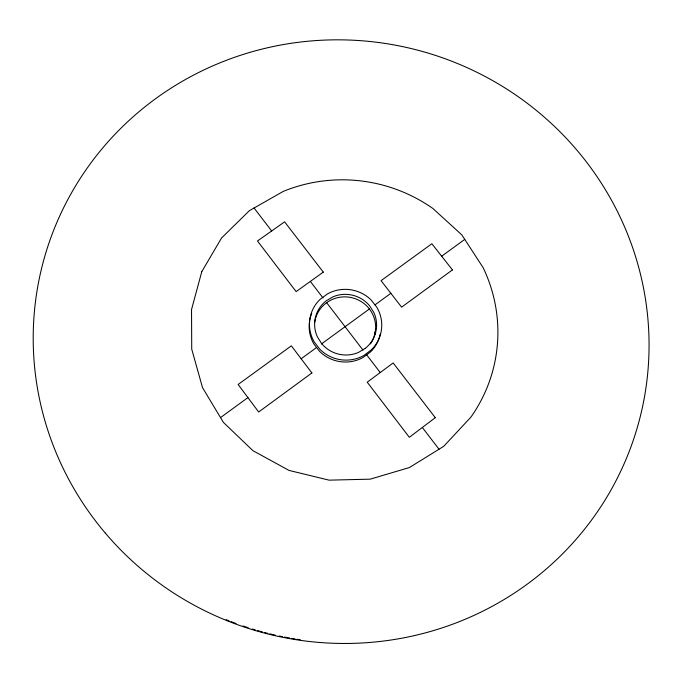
<?xml version="1.0" encoding="UTF-8"?>
<svg xmlns="http://www.w3.org/2000/svg" width="682" height="682" viewBox="0 0 682 682"><rect width="100%" height="100%" fill="white"/><g stroke="black" fill="none" stroke-linecap="round" stroke-linejoin="round"><path stroke-width="1.02" d="M220.525 417.597L247.916 397.606M301.154 358.758L316.593 347.496M321.41 343.975L369.397 308.963M374.972 304.888L390.854 293.303M441.672 256.219L464.749 239.382M254.071 208.001L271.675 230.968M310.353 281.41L323.046 297.974M326.644 302.663L362.986 350.071M366.635 354.819L380.224 372.551M422.337 427.469L439.02 449.242M375.006 331.802A30.605 29.88 14.8 0 1 374.367 335.655M373.318 338.698A30.673 29.94 14.8 0 1 370.471 343.856M314.726 322.245A30.673 29.94 14.8 0 1 352.671 297.906A30.673 29.94 14.8 0 1 373.685 337.795M380.215 334.137A35.933 35.063 14.8 0 1 370.59 351.852L363.174 357.419A35.933 35.063 14.8 0 1 319.653 351.435L313.925 344.06A35.933 35.063 14.8 0 1 311.725 313.447M300.191 639.682A302.484 295.86 14.8 0 1 297.054 639.222M294.965 638.898A302.484 295.86 14.8 0 1 291.819 638.386M289.731 638.028A302.484 295.86 14.8 0 1 284.488 637.056M282.399 636.647A302.484 295.86 14.8 0 1 279.262 635.999M275.076 635.087A302.484 295.86 14.8 0 1 269.859 633.859M267.779 633.339A302.484 295.86 14.8 0 1 264.659 632.538M262.587 631.984A302.484 295.86 14.8 0 1 257.412 630.535M255.349 629.938A302.484 295.86 14.8 0 1 252.272 629M248.18 627.713A302.484 295.86 14.8 0 1 243.099 626.016M236.049 623.51A302.484 295.86 14.8 0 1 231.07 621.617M229.092 620.842A302.484 295.86 14.8 0 1 226.143 619.648M201.778 271.666L191.531 309.568L191.727 349.158L202.537 387.674L223.381 422.363L252.894 450.649L288.998 470.409L329.074 480.154L370.19 479.165L409.336 467.579L443.701 446.343L470.921 417.111A154.038 150.381 14.8 0 0 483.129 267.659L461.85 234.923L432.959 208.547A154.038 150.381 14.8 0 0 283.345 191.361L249.407 210.653L221.565 237.975L201.778 271.666M435.287 417.682L409.328 437.298L367.223 382.193L393.173 362.952L435.287 417.682M371.366 349.857L363.898 355.467A36.214 35.328 14.8 0 1 320.029 349.44L314.266 342.006A36.214 35.328 14.8 0 1 320.097 299.347L327.565 293.848A36.214 35.328 14.8 0 1 371.017 299.867L376.779 307.198A36.214 35.328 14.8 0 1 371.366 349.857M311.904 372.952L258.666 411.996L238.12 384.486L291.35 345.825L311.904 372.952M452.439 269.902L401.621 307.164L381.05 280.66L431.859 243.747L452.439 269.902M323.294 272.118L296.141 291.615L257.472 240.985L284.607 221.838L323.294 272.118M365.296 348.34L358.4 352.458A31.04 30.281 14.8 0 1 321.537 343.481L317.292 336.652A31.04 30.281 14.8 0 1 326.132 300.856L333.012 296.815A31.04 30.281 14.8 0 1 369.576 305.732L373.83 312.475A31.04 30.281 14.8 0 1 365.296 348.34M105.386 533.171A308.375 301.35 14.8 0 0 630.56 447.895A308.375 301.35 14.8 0 0 287.446 43.87A308.375 301.35 14.8 0 0 105.386 533.171"/></g></svg>
